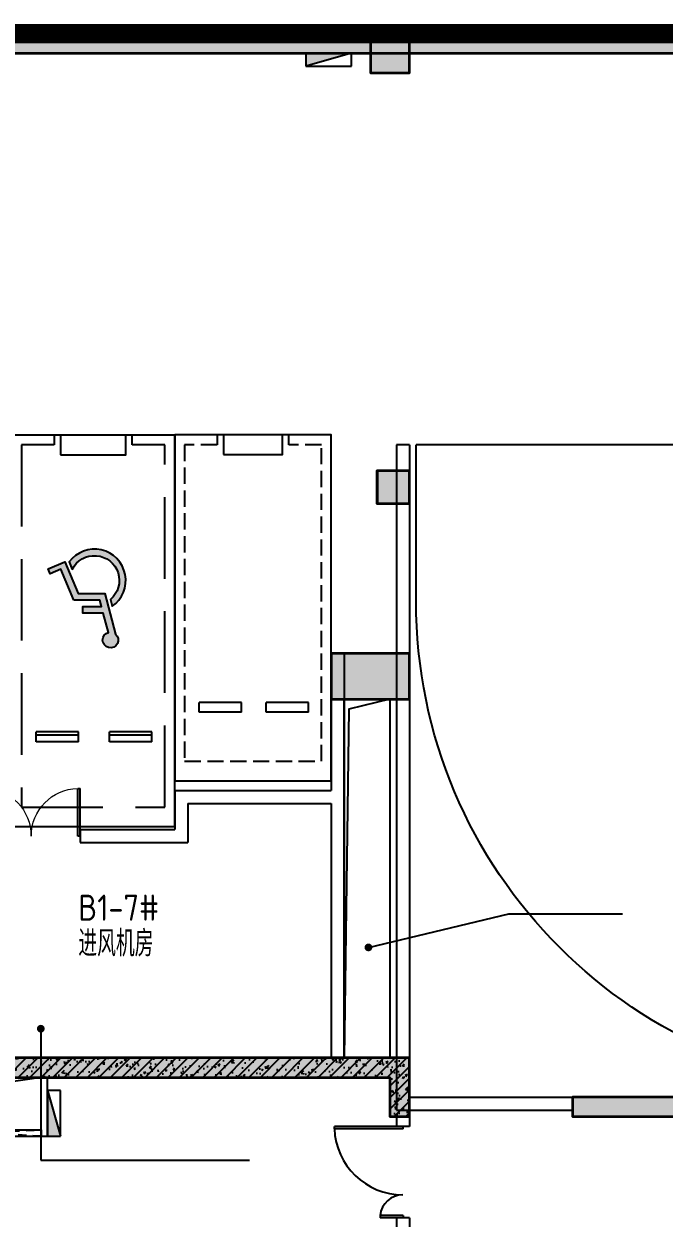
# Model space of a CAD drawing. Extents: x 512858 to 514372, y -232486 to -231710.
# Drawn here: x 512952.86 to 512962.67, y -232084.55 to -232066.25 of the extents above; entities that cross this region are included whole.
import ezdxf

# ---------------------------------------------------------------- set-up
doc = ezdxf.new("R2010")
doc.units = 0
doc.header["$LTSCALE"] = 1000
for name, pattern in [('2#HXT-B1$0$CACHE2', [0.1875, 0.125, -0.0625]), ('DASH', [0.35, 0.25, -0.1]), ('新块$0$__DASH', [0.35, 0.25, -0.1]), ('新块$0$DASH', [0.35, 0.25, -0.1])]:
    doc.linetypes.add(name, pattern=pattern)
doc.layers.get('0').update_dxf_attribs({"color": 252})
for name, color, linetype in [('2#HXT-B1$0$A-FIRE-DOOR', 252, 'Continuous'), ('2#HXT-B1$0$A-HOLE-E', 252, 'Continuous'), ('2#HXT-B1$0$A-HOLE-H', 252, '2#HXT-B1$0$CACHE2'), ('2#HXT-B1$0$A-PATT-COLU', 252, 'Continuous'), ('2#HXT-B1$0$A-STR-CONC-B', 252, 'Continuous'), ('2#HXT-B1$0$A-WALL-S', 252, 'Continuous'), ('_0', 252, 'Continuous'), ('A-ANNO-HATC-PATT', 252, 'Continuous'), ('A-ANNO-NOTE', 252, 'Continuous'), ('A-COLU-CONC', 252, 'Continuous'), ('A-DOOR-FIRE', 252, 'Continuous'), ('A-WALL-BLOK', 252, 'Continuous'), ('AA-STAIR', 252, 'Continuous'), ('AA-WALL', 252, 'Continuous'), ('AD-普通车位', 252, 'Continuous'), ('PUB_HATCH', 252, 'Continuous'), ('WALL', 252, 'Continuous'), ('可见线', 252, 'Continuous'), ('建-房间名称', 252, 'Continuous'), ('新块$0$A-PARK-D', 252, 'Continuous'), ('新块$0$A-PARK-无障碍', 252, 'Continuous'), ('新块$0$AD-普通车位', 252, '新块$0$DASH'), ('风井', 252, 'Continuous')]:
    doc.layers.add(name, color=color, linetype=linetype)
for name, color, linetype, lineweight in [('P-FIRE-FH', 252, 'Continuous', 25), ('S-COLU', 252, 'Continuous', 35), ('s-colu-cons', 252, 'Continuous', 35), ('S-COLU-HATC', 252, 'Continuous', 25), ('S-WALL', 252, 'Continuous', 35), ('S-WALL-HATC', 252, 'Continuous', 25), ('面积-不计容-地下室-1', 4, 'Continuous', 0)]:
    doc.layers.add(name, color=color, linetype=linetype, lineweight=lineweight)
doc.styles.add('邻里中心-雨水$0$STANDARD', font='GBENOR', dxfattribs={"bigfont": 'GBCBIG'})
pattern_1 = [(45, (0, 0), (-88.38834764831844, 88.38834764831844), []), (50, (0, 0), (358.6300913003767, -31.37606749129755), [37.5, -412.5]), (355, (0, 0), (-69.3756668065, 376.0960668500059), [30, -330]), (100.4514, (29.88584, -2.61467), (289.2546908570108, 344.7197710304768), [31.870095, -350.571056]), (46.1842, (0, 100), (533.6205243128222, -82.75950716450905), [56.25, -618.75]), (96.63560000000001, (44.4683725, 93.1033465), (467.3313527743517, 487.0589354502209), [47.805144, -525.8565]), (351.1842, (0, 100), (467.3309725668136, 487.0593004626623), [45, -495]), (21, (50, 75), (298.4535260592309, -201.3094453326694), [37.5, -412.5]), (325.9999999999999, (50, 75), (121.6576659607912, 362.5750225234264), [30, -330]), (71.4514, (74.8711165, 58.224197), (420.111314290745, 161.2652483549762), [31.870095, -350.571056]), (37.5, (0, 0), (6.079927658645312, 166.4469269156558), [0, -326, 0, -335, 0, -331.25]), (7.5, (0, 0), (131.5347687210743, 197.2058559411801), [0, -191, 0, -318.5, 0, -126.25]), (-32.5, (-111.5, 0), (266.9112180862045, -11.27743586718988), [0, -125, 0, -390, 0, -517.5]), (-42.50000000000001, (-161.5, 0), (291.5930846711931, 50.05249116615887), [0, -162.5, 0, -259, 0, -367.5])]

# ---------------------------------------------------------------- blocks, each defined once
blk = doc.blocks.new('新块$0$A$C0EC85F9A')
at = {"layer": '新块$0$A-PARK-D'}
for p, q in [((1024.865119934082, 1200.108159065247), (374.865119934082, 1200.108155250549)), ((374.8651123046875, 1050.108156204224), (374.865119934082, 1200.108155250549)), ((1024.865119934082, 1050.108158111572), (1024.865119934082, 1200.108159065247)), ((2049.865119934082, 1200.108160018921), (1399.865112304688, 1200.108158111572)), ((1399.865127563477, 1050.108156204224), (1399.865112304688, 1200.108158111572)), ((2049.865127563477, 1050.108158111572), (2049.865119934082, 1200.108160018921)), ((1024.865119934082, 1050.108158111572), (374.8651123046875, 1050.108156204224)), ((2049.865127563477, 1050.108158111572), (1399.865127563477, 1050.108156204224))]:
    blk.add_line(p, q, dxfattribs=at)
for points in [[(2400, 9.536743164e-07), (2400.000007629395, 5300), (7.6293945312e-06, 5300), (0, 0)], [(750.0000076293945, 5000.000000953674), (1650.000015258789, 5000.000000953674), (1650, 5299.999997138977), (750, 5299.999999046326)]]:
    blk.add_lwpolyline(points, close=True, dxfattribs=at)
at = {"layer": '新块$0$A-PARK-D', "linetype": '新块$0$__DASH'}
blk.add_lwpolyline([(650, 5300.000000953674), (650.0000076293945, 5150), (150, 5150.000000953674), (150.0000076293945, 300), (2250.000007629395, 300.0000009536743), (2250.000015258789, 5150), (1750.000007629395, 5150), (1750.000007629395, 5300.000000953674)], dxfattribs=at)
blk = doc.blocks.new('新块$0$dfghgfhfghg')
at = {"layer": '新块$0$A-PARK-D', "extrusion": (-1.872561112644678e-08, 1.87406039580014e-20, 0.9999999999999999), "rotation": 8.24447464e-08}
blk.add_blockref('新块$0$A$C0EC85F9A', (-1200.000000011176, -2800.000008820101, -2.2470733351e-05), dxfattribs=at)
blk = doc.blocks.new('A$C040F5B7D')
at = {"layer": '新块$0$AD-普通车位', "extrusion": (2.154672387120172e-06, 6.254128229541402e-07, -0.9999999999974832), "zscale": -1}
blk.add_blockref('新块$0$dfghgfhfghg', (-1200.000486263942, 2799.99967507812, 0.0051262731014366), dxfattribs=at)
blk = doc.blocks.new('CHEWEI')
at = {"layer": 'AD-普通车位', "extrusion": (0, 0, -1), "zscale": -1}
blk.add_blockref('A$C040F5B7D', (-619432.9647465779, 211272.5064542702, -0.0039060921552125), dxfattribs=at)
blk = doc.blocks.new('2#HXT-B1$0$$DorLib2D$00000225')
at = {"color": 0}
for p, q in [((0.4750000000000032, -0.0014478852985498), (0.4750000000000032, 0.7521225008925327)), ((0.4750000000000032, 0.7521225008925327), (0.5000000000000036, 0.7521225008925363)), ((0.5000000000000036, -0.0014478852985498), (0.5000000000000036, 0.7521225008925363)), ((-0.4999999999999982, -3.6e-15), (-0.5, 0.252035990386009)), ((-0.4750000000000014, 0.252035990386009), (-0.5, 0.252035990386009)), ((-0.4749999999999996, -3.6e-15), (-0.4750000000000014, 0.252035990386009)), ((-0.4749999999999996, -3.6e-15), (-0.4999999999999947, -3.6e-15)), ((0.4750000000000032, -0.0014478852985498), (0.4999999999999929, -0.0014478852985498))]:
    blk.add_line(p, q, dxfattribs=at)
for centre, radius, start, end in [((0.5046168020419071, -0.0019208093578129), 0.7546247204382253, 92.24926861260724, 179.7237749158362), ((-0.5007908120542499, 0.0025725639174823), 0.2507930763238999, 359.7898704778746, 84.09743784757413)]:
    blk.add_arc(centre, radius, start, end, dxfattribs=at)
blk = doc.blocks.new('2#HXT-B1')
at = {"layer": '2#HXT-B1$0$A-PATT-COLU'}
h = blk.add_hatch(dxfattribs=at)
h.set_pattern_fill('钢筋混凝土', color=256, scale=50, style=0)
h.set_pattern_definition(pattern_1)
h.paths.add_polyline_path([(-51162.02434097708, -20597.76585794636), (-51162.02434097708, -20897.76585794636), (-50412.02434097673, -20897.76585794636), (-50412.02434097673, -20747.76585794636), (-50412.02434097673, -20597.76585794636)], flags=17)
h = blk.add_hatch(dxfattribs=at)
h.set_pattern_fill('钢筋混凝土', color=256, scale=50, style=0)
h.set_pattern_definition(pattern_1)
h.paths.add_polyline_path([(-50412.02434097673, -20747.76585794636), (-50412.02434097673, -20897.76585794636), (-45162.02434097696, -20897.76585794636), (-45012.02434097696, -20747.76585794636), (-44862.02434097696, -20597.76585794636), (-50412.02434097673, -20597.76585794636)], flags=17)
h = blk.add_hatch(dxfattribs=at)
h.set_pattern_fill('钢筋混凝土', color=256, scale=50, style=0)
h.set_pattern_definition(pattern_1)
h.paths.add_polyline_path([(-45162.02434097696, -21497.76585794642), (-44862.02434097696, -21497.76585794642), (-44862.02434097696, -20597.76585794636), (-45012.02434097696, -20747.76585794636), (-45162.02434097696, -20897.76585794636)], flags=17)
at = {"layer": '2#HXT-B1$0$A-HOLE-E'}
blk.add_lwpolyline([(-50512.02434097626, -20897.7658579463), (-52312.02434097684, -20897.76585794636), (-52312.02434097684, -21697.76582345943), (-50512.02434097626, -21697.76582345949)], close=True, dxfattribs=at)
blk.add_lwpolyline([(-50512.02434097673, -20897.76585794636), (-52092.32231622189, -21126.81500173535), (-52312.02434097684, -21697.76582345943)], dxfattribs=at)
at = {"layer": '2#HXT-B1$0$A-HOLE-H'}
blk.add_lwpolyline([(-52312.02441858139, -21697.76582345949), (-50512.02434097708, -21697.76582345949), (-50512.02434097708, -21797.7658579463), (-52312.02441858139, -21797.7658579463)], close=True, dxfattribs=at)
for points in [[(-52312.02441858139, -21797.7658579463), (-50512.02434097708, -21697.76582345949)], [(-50512.02434097708, -21797.7658579463), (-52312.02441858139, -21697.76602513425)]]:
    blk.add_lwpolyline(points, dxfattribs=at)
at = {"layer": '2#HXT-B1$0$A-STR-CONC-B'}
for p, q in [((-51162.02434097708, -20597.76585794636), (-50412.02434097673, -20597.76585794636)), ((-50412.02434097673, -20597.76585794636), (-44862.02434097696, -20597.76585794636)), ((-44862.02434097696, -21497.76585794642), (-44862.02434097696, -20597.76585794636)), ((-51162.02434097708, -20897.76585794636), (-50412.02434097673, -20897.76585794636)), ((-50412.02434097673, -20897.76585794636), (-45162.02434097696, -20897.76585794636)), ((-45162.02434097696, -21497.76585794642), (-45162.02434097696, -20897.76585794636)), ((-45162.02434097696, -21497.76585794642), (-44862.02434097696, -21497.76585794642))]:
    blk.add_line(p, q, dxfattribs=at)
at = {"layer": '2#HXT-B1$0$A-WALL-S'}
for p, q in [((-50512.02434097673, -21697.76585794625), (-50512.02434097683, -20897.76585794636)), ((-50412.02434097671, -21797.76585794624), (-50412.02434097683, -20897.76585794636)), ((-45062.02434097696, -21497.76585794642), (-45062.02434097696, -21647.76187837828)), ((-44862.02434097696, -21497.76585794642), (-44862.02434097696, -21647.76187837828)), ((-52312.02434097708, -21697.76585794635), (-50512.02434097673, -21697.76585794625)), ((-52412.02434097707, -21797.76585794636), (-50412.02434097671, -21797.76585794624)), ((-45062.02434097696, -23047.76187837828), (-45062.02434097696, -23297.76585794636)), ((-44862.02434097696, -23047.76187837828), (-44862.02434097696, -23297.76585794636))]:
    blk.add_line(p, q, dxfattribs=at)
for points in [[(-44862.02434097696, -21647.76187837828), (-45062.02434097696, -21647.76187837828)], [(-44862.02434097696, -23047.76187837828), (-45062.02434097696, -23047.76187837828)]]:
    blk.add_lwpolyline(points, dxfattribs=at)
at = {"layer": '2#HXT-B1$0$A-FIRE-DOOR', "xscale": -1400, "yscale": -1400, "zscale": 200, "rotation": 270.0000000000007}
blk.add_blockref('2#HXT-B1$0$$DorLib2D$00000225', (-44962.02434097696, -22347.76187837828), dxfattribs=at)
blk = doc.blocks.new('$TwtSys$00000434')
for p, q in [((-0.5, 0.5), (-0.5, -0.5)), ((-0.5, -0.5), (0.5, 0.5)), ((0.5, 0.5), (-0.5, 0.5)), ((0.5, -0.5), (0.5, 0.5)), ((-0.5, -0.5), (0.5, -0.5))]:
    blk.add_line(p, q)
blk.add_solid([(0.5, -0.5), (0.5, 0.5), (-0.5, -0.5)])
blk = doc.blocks.new('A$C3CF8769D')
at = {"layer": 'P-FIRE-FH', "xscale": 700, "yscale": 200, "zscale": 700}
for p, rotation in [((88980.40406854462, -299.9069710743497), 180.0000000000006), ((84768.3370485974, -16449.08023791388), 270)]:
    blk.add_blockref('$TwtSys$00000434', p, dxfattribs=dict(at, rotation=rotation))
blk = doc.blocks.new('A$C59DA770B')
at = {"layer": 'S-COLU-HATC'}
for points in [[(-8700.037398170214, 26850.03451505664), (-9300.037398170214, 26850.03451505664), (-9300.037398170214, 26250.03451505664), (-8700.037398170214, 26250.03451505664)], [(-8699.761381695513, 20150.03451505653), (-9199.761381695513, 20150.03451505653), (-9199.761381695513, 19650.03451505653), (-8699.761381695513, 19650.03451505653)], [(-8700.037398170214, 17350.00198044576), (-9900.037398170214, 17350.00198044576), (-9900.037398170214, 16650.00198044576), (-8700.037398170214, 16650.00198044576)]]:
    blk.add_hatch(color=256, dxfattribs=at).paths.add_polyline_path(points)
at = {"layer": 'S-WALL-HATC'}
for points in [[(-8900.006342045031, 10250.00184877589), (-8700.006342242006, 10250.01072165568), (-8699.985487109516, 11150.03129093687), (-14999.84971071174, 11150.04857044289), (-14999.90827627573, 10850.04360288865), (-9000.003124805633, 10850.03943393612), (-8999.976504963357, 10250.01232735149)], [(-3399.958937613759, 10550.01072165568), (-6199.998167892918, 10550.01072165568), (-6199.998167892918, 10250.01072165568), (-3399.958937613759, 10250.01072165568)]]:
    blk.add_hatch(color=256, dxfattribs=at).paths.add_polyline_path(points)
at = {"layer": 'S-COLU'}
for points in [[(-8700.037398170214, 26850.03451505664), (-9300.037398170214, 26850.03451505664), (-9300.037398170214, 26250.03451505664), (-8700.037398170214, 26250.03451505664)], [(-8700.037398170214, 17350.00198044576), (-9900.037398170214, 17350.00198044576), (-9900.037398170214, 16650.00198044576), (-8700.037398170214, 16650.00198044576)]]:
    blk.add_lwpolyline(points, close=True, dxfattribs=at)
at = {"layer": 'S-COLU', "elevation": 2.3015905e-08}
blk.add_lwpolyline([(-8699.761381695513, 20150.03451505653), (-9199.761381695513, 20150.03451505653), (-9199.761381695513, 19650.03451505653), (-8699.761381695513, 19650.03451505653)], close=True, dxfattribs=at)
at = {"layer": 'S-WALL'}
for points in [[(-8900.006342045031, 10250.00184877589), (-8700.006342242006, 10250.01072165568), (-8699.985487109516, 11150.03129093687), (-14999.84971071174, 11150.04857044289), (-14999.90827627573, 10850.04360288865), (-9000.003124805633, 10850.03943393612), (-8999.976504963357, 10250.01232735149)], [(-3399.958937613759, 10550.01072165568), (-6199.998167892918, 10550.01072165568), (-6199.998167892918, 10250.01072165568), (-3399.958937613759, 10250.01072165568)]]:
    blk.add_lwpolyline(points, close=True, dxfattribs=at)
blk = doc.blocks.new('A$C5B776904')
at = {"layer": 'S-COLU-HATC'}
for points in [[(90318.9900524388, -599.9999947627075), (90318.9900524388, 5.2372924984e-06), (89718.9900524388, 5.2372924984e-06), (89718.9900524388, -599.9999947627075)], [(90318.9900524388, -7199.999994762708), (90318.9900524388, -6699.999994762708), (89818.9900524388, -6699.999994762708), (89818.9900524388, -7199.999994762708)]]:
    blk.add_hatch(color=256, dxfattribs=at).paths.add_polyline_path(points)
at = {"layer": 'S-WALL-HATC'}
h = blk.add_hatch(color=256, dxfattribs=at)
h.paths.add_polyline_path([(74118.61968148407, -57390.53273953614), (74118.61968148407, -59860.5616396204), (106018.6196814887, -59860.56163962354), (106018.6196814855, -57399.99999999814), (111068.6196814873, -57399.99999999814), (111068.6196814869, 0), (0, -7.276e-12), (0, -54446.10901031177), (41809.90582710411, -57390.53273953614)])
h.paths.add_polyline_path([(41820.45637227794, -57090.53273953614), (299.9999999995416, -54166.49321894255), (299.9999999995343, -299.9999999999927), (110768.6196814869, -299.9999999999927), (110768.6196814873, -57099.99999999953), (105718.6196814808, -57100.00000000116), (105718.6196814808, -59560.5616396215), (74418.61968148826, -59560.56163962034), (74418.61968148826, -57090.53273953637)], flags=16)
at = {"layer": 's-colu-cons'}
for points in [[(90318.9900524388, -599.9999947627075), (90318.9900524388, 5.2372924984e-06), (89718.9900524388, 5.2372924984e-06), (89718.9900524388, -599.9999947627075)], [(90318.9900524388, -7199.999994762708), (90318.9900524388, -6699.999994762708), (89818.9900524388, -6699.999994762708), (89818.9900524388, -7199.999994762708)]]:
    blk.add_lwpolyline(points, close=True, dxfattribs=at)
at = {"layer": 'S-WALL'}
blk.add_lwpolyline([(41809.90582710411, -57390.53273953614), (0, -54446.10901031177), (0, 0), (111068.6196814869, 0), (111068.6196814873, -57399.99999999814), (106018.6196814855, -57399.99999999814), (106018.6196814887, -59860.56163962354), (74118.61968148407, -59860.5616396204), (74118.61968148407, -57390.53273953614)], close=True, dxfattribs=at)
blk.add_lwpolyline([(41823.96453197721, -57090.77979841991), (299.9999999995343, -54166.49321894255), (299.9999999995343, -300), (110768.6196814869, -300), (110768.6196814873, -57099.99999999953), (105718.6196814808, -57100.00000000116), (105718.6196814808, -59560.5616396215), (74418.61968148826, -59560.56163962034), (74418.61968148826, -57090.53273953637), (41816.93952388224, -57090.53273953614)], dxfattribs=at)
blk = doc.blocks.new('新块$0$A$C72AA1ED0')
at = {"layer": '新块$0$A-PARK-无障碍', "linetype": '新块$0$__DASH'}
h = blk.add_hatch(dxfattribs=at)
h.set_pattern_fill('ANSI31', color=256, scale=200)
h.set_pattern_definition([(45, (-1549477.20962804, 385842.9695064573), (-224.5064030267288, 224.5064030267288), [])])
h.paths.add_polyline_path([(149.9999998910353, 5849.999999996275), (1049.999999888241, 5849.999999996275), (1049.999999888241, 150.0000000195578), (149.999999997206, 150.000000002794)])
at = {"layer": '新块$0$A-PARK-无障碍', "ltscale": 5}
h = blk.add_hatch(color=256, dxfattribs=at)
h.paths.add_polyline_path([(-881.5798466738779, 1944.101930264849), (-929.5150678555947, 2057.037851340603, -1.230017392717403), (-1513.208101906115, 2518.380097274669), (-1541.125570350559, 2622.57961847214, 1.185847109631066)])
h.paths.add_polyline_path([(-1376.628882057266, 2626.858546150848), (-1090.026341765421, 2626.851593798958), (-1090.023915983038, 2726.851593769155), (-1403.421375511447, 2726.859196106438), (-1483.191549745621, 3024.594428708777, 3.978030587581327), (-1593.673674871912, 3050.554032591172), (-1426.571513161296, 2426.859757591039), (-1021.299441940384, 2426.849926577415), (-815.4327401670162, 1941.825658200309), (-557.688727357192, 2051.224121904466), (-588.9454312722664, 2124.865268421359), (-754.6380109342281, 2054.53768461151), (-955.1084600596223, 2526.848320956808), (-1349.836388603086, 2526.857896193396)])
for p, q in [((-2149.865110218525, 4699.891843292862), (-1499.865110211074, 4699.891843315214)), ((-2149.865110218525, 4699.891843292862), (-2149.865110211074, 4549.891843292862)), ((-2149.8651102148, 4599.891843292862), (-1499.865110211074, 4599.891843307763)), ((-1499.865110211074, 4699.891843315214), (-1499.865110211074, 4549.891843307763)), ((-1024.865110211074, 4699.891843307763), (-1024.865110207349, 4549.891843300313)), ((-1024.865110211074, 4699.891843307763), (-374.8651102147996, 4699.891843315214)), ((-1024.865110207349, 4599.891843315214), (-374.8651102073491, 4599.891843322664)), ((-374.8651102147996, 4699.891843315214), (-374.8651102073491, 4549.891843330115)), ((-2149.865110211074, 4549.891843292862), (-1499.865110211074, 4549.891843307763)), ((-1024.865110207349, 4549.891843300313), (-374.8651102073491, 4549.891843330115))]:
    blk.add_line(p, q, dxfattribs=at)
for points in [[(-2500.000000111759, 5999.999999944121), (-2500, -5.58793545e-08), (0, -3.7252903e-09), (-1.11758709e-07, 5999.999999996275)], [(-1.11758709e-07, 5999.999999996275), (1199.999999888241, 5999.999999996275), (1199.999999888241, 2.23517418e-08), (0, 0)], [(-750.0000000037253, 299.9999999813735), (-1750.000000007451, 299.9999999664724), (-1750, -4.09781933e-08), (-750.0000000037253, -1.11758709e-08)]]:
    blk.add_lwpolyline(points, close=True, dxfattribs=at)
at = {"layer": '新块$0$A-PARK-无障碍', "linetype": '新块$0$__DASH', "ltscale": 5}
blk.add_lwpolyline([(-649.9999999962747, -1.11758709e-08), (-650, 149.9999999888241), (-150.0000000037253, 149.9999999888241), (-150.0000001005828, 5699.999999988824), (-2350.000000108033, 5699.999999959022), (-2350.000000007451, 149.9999999515712), (-1850.000000003725, 149.9999999590218), (-1850, -4.09781933e-08)], dxfattribs=at)
blk.add_lwpolyline([(149.9999998910353, 5849.999999996275), (1049.999999888241, 5849.999999996275), (1049.999999888241, 150.0000000195578), (149.999999997206, 150.000000002794)], close=True, dxfattribs=at)
at = {"layer": '新块$0$A-PARK-无障碍', "ltscale": 5}
for points in [[(-955.108460061485, 2526.848320956342), (-754.6380109351594, 2054.53768461151), (-588.9454312722664, 2124.865268421359), (-557.688727357192, 2051.224121904466), (-815.4327401670162, 1941.825658200309), (-1021.299441940384, 2426.84992657695), (-1426.571513162693, 2426.859757590108), (-1593.673674871912, 3050.554032591172, -3.978030587581327), (-1483.191549745621, 3024.594428708777), (-1403.421375513775, 2726.859196105972), (-1090.023915983969, 2726.851593769621), (-1090.026341765421, 2626.851593798492), (-1376.628882058663, 2626.858546149917), (-1349.836388604483, 2526.857896193396)], [(-929.5150678555947, 2057.037851340603, -1.230017392717403), (-1513.208101906115, 2518.380097274669), (-1541.125570350559, 2622.57961847214, 1.185847109634164), (-881.5798466738779, 1944.101930265315)]]:
    blk.add_lwpolyline(points, format="xyb", close=True, dxfattribs=at)
blk = doc.blocks.new('$DorLib2D$00000002')
for p, q in [((-0.5, -1e-16), (-0.5000000000000007, 0.4875)), ((-0.4750000000000007, 0.4875), (-0.5000000000000007, 0.4875)), ((-0.475, 0), (-0.4750000000000007, 0.4875)), ((0.475, 0), (0.4750000000000007, 0.4875)), ((0.4750000000000007, 0.4875), (0.5000000000000007, 0.4875)), ((0.5, -1e-16), (0.5000000000000007, 0.4875)), ((-0.5, -1e-16), (-0.475, 0)), ((0.5, -1e-16), (0.475, 0))]:
    blk.add_line(p, q)
at = {"lineweight": 13}
for centre, start, end in [((-0.4875, 0), 0, 88.53071641864632), ((0.4875, 0), 91.46928358135371, 180)]:
    blk.add_arc(centre, 0.4875, start, end, dxfattribs=at)
blk = doc.blocks.new('B-BZZ')
at = {"layer": 'A-ANNO-HATC-PATT'}
for points in [[(620224.187380266, -26727.6197629816), (620224.187380266, -27327.6197629816), (620824.187380266, -27327.6197629816), (620824.187380266, -26727.6197629816)], [(620324.1873802692, -33427.61976297811), (620324.187380257, -33927.53810905258), (620824.1873802538, -33927.53810905258), (620824.187380266, -33427.6197629816)]]:
    blk.add_hatch(color=256, dxfattribs=at).paths.add_polyline_path(points, flags=17)
at = {"layer": 'A-COLU-CONC'}
for points in [[(620224.187380266, -27327.6197629816), (620824.187380266, -27327.6197629816), (620824.187380266, -26727.6197629816), (620224.187380266, -26727.6197629816)], [(620324.187380257, -33927.53810905258), (620824.1873802538, -33927.53810905258), (620824.187380266, -33427.6197629816), (620324.1873802692, -33427.61976297811)]]:
    blk.add_lwpolyline(points, close=True, dxfattribs=at)

msp = doc.modelspace()

# ---------------------------------------------------------------- hatches: boundary and pattern name
at = {"layer": 'A-ANNO-NOTE'}
for points in [[(512958.2001173438, -232080.4038470485, 0.9999999999999999), (512958.0801173438, -232080.4038470485, 0.9999999999999999)], [(512953.1772606835, -232081.649803582, 0.9999999999999999), (512953.0572606835, -232081.649803582, 0.9999999999999999)]]:
    msp.add_hatch(color=252, dxfattribs=at).paths.add_polyline_path(points, flags=17)
at = {"layer": 'PUB_HATCH'}
msp.add_hatch(color=252, dxfattribs=at).paths.add_polyline_path([(512868.6019302251, -232066.5485288259), (512868.7519302251, -232066.6985288259), (512979.2205499066, -232066.6985288259), (512979.3705499066, -232066.5485288259), (512979.5205499066, -232066.3985288259), (512868.4519302251, -232066.3985288259)], flags=17)

# ---------------------------------------------------------------- linework, layer by layer
at = {"layer": 'A-ANNO-NOTE', "color": 252}
for p, q in [((512958.1401173438, -232080.4038470485), (512960.2929090735, -232079.8894281995)), ((512960.2929090735, -232079.8894281995), (512962.0339280943, -232079.8894281995)), ((512953.1172606835, -232081.649803582), (512953.1172606835, -232083.6644690146)), ((512953.1172606835, -232083.6644690146), (512956.3148044311, -232083.6644690146))]:
    msp.add_line(p, q, dxfattribs=at)
at = {"layer": 'A-WALL-BLOK', "color": 252}
for p, q in [((512958.7701761477, -232072.6985284781), (512958.5701761477, -232072.6985291633)), ((512958.5701761477, -232072.6985291633), (512958.5702110912, -232082.897742424)), ((512958.7701761477, -232072.6985284781), (512958.770210406, -232082.697742424)), ((512957.770412827, -232075.8983812446), (512957.570412827, -232075.8983821057)), ((512957.570412827, -232075.8983821057), (512957.5704218654, -232077.9975789631)), ((512957.770412827, -232075.8983812446), (512957.770422296, -232078.0975781761)), ((512955.1702445472, -232077.997587517), (512957.5704218654, -232077.9975789631)), ((512955.1702445472, -232077.997587517), (512955.1702466852, -232078.5974882147)), ((512955.37024526, -232078.1975868042), (512957.5704227374, -232078.1975789631)), ((512955.37024526, -232078.1975868042), (512955.370247398, -232078.7974875019)), ((512957.5704227374, -232078.1975789631), (512957.5704399524, -232082.0975715667)), ((512957.770422296, -232078.0975781653), (512957.7704399524, -232082.0975706839)), ((512953.7204054985, -232078.5974911805), (512954.8702269512, -232078.5974892839)), ((512954.8702455368, -232078.5974892839), (512954.8702269512, -232078.5974892839)), ((512954.8702455368, -232078.5974892839), (512955.1702466852, -232078.5974882147)), ((512953.7204058284, -232078.7974911805), (512954.8702272811, -232078.7974892839)), ((512954.8702272811, -232078.7974892839), (512954.8702462495, -232078.7974892839)), ((512954.8702462495, -232078.7974892839), (512955.370247398, -232078.7974875019)), ((512957.7704399524, -232082.0975706839), (512957.5704399524, -232082.0975715667)), ((512958.770210406, -232082.697742424), (512961.2703082929, -232082.697742424)), ((512961.2703082929, -232082.697742424), (512961.2703082929, -232082.897742424)), ((512958.5702110912, -232082.897742424), (512961.2703082929, -232082.897742424))]:
    msp.add_line(p, q, dxfattribs=at)
msp.add_lwpolyline([(512953.7204054985, -232078.5974911805), (512953.7204058284, -232078.7974911805)], dxfattribs=at)
at = {"layer": 'AA-STAIR', "color": 252, "ltscale": 10}
msp.add_lwpolyline([(512979.1205499066, -232075.0984568482, -0.414213562373095), (512971.6205499066, -232082.5984568482), (512966.3709202806, -232082.5984568482, -0.4142135619182331), (512958.8709202806, -232075.0984568598), (512958.8709202769, -232072.6985288244)], format="xyb", dxfattribs=at)
msp.add_lwpolyline([(512963.6709202775, -232072.698528817), (512958.8709202775, -232072.6985288244)], dxfattribs=at)
at = {"layer": 'WALL', "color": 252}
for p, q in [((512868.4519302251, -232066.3985288259), (512979.5205499066, -232066.3985288259)), ((512868.7519302251, -232066.6985288259), (512979.2205499066, -232066.6985288259))]:
    msp.add_line(p, q, dxfattribs=at)
at = {"layer": '可见线', "color": 252, "linetype": 'DASH'}
msp.add_line((512959.8753597711, -232082.6983634491), (512981.2303632126, -232082.6983634491), dxfattribs=at)
at = {"layer": '面积-不计容-地下室-1', "linetype": 'DASH', "ltscale": 0.003, "const_width": 0.3}
msp.add_lwpolyline([(512868.4519302251, -232120.8446378362), (512910.2618360569, -232123.7890615653), (512942.5705499066, -232123.7890615653), (512942.5705499066, -232126.2590904656), (512974.4714084619, -232126.2590904656), (512974.4714084619, -232123.7985288259), (512979.5214084619, -232123.7985288259), (512979.5214084619, -232066.3985288259), (512868.4519302251, -232066.3985288259)], close=True, dxfattribs=at)
at = {"layer": '风井', "color": 252}
msp.add_lwpolyline([(512957.770415838, -232076.5985599533), (512958.4701459401, -232076.5985576021), (512958.4701368906, -232082.0976526715), (512957.7704067885, -232082.0976550228)], close=True, dxfattribs=at)
msp.add_lwpolyline([(512958.4701448469, -232076.5985572427), (512957.840060476, -232076.7509352311), (512957.7704384256, -232082.0976523652)], dxfattribs=at)

# ---------------------------------------------------------------- block references
at = {"color": 252, "xscale": 0.001, "yscale": 0.001, "zscale": 0.001}
msp.add_blockref('CHEWEI', (512338.1374485667, -232289.1218877299), dxfattribs=at)
at = {"layer": '_0', "color": 252, "xscale": 0.001, "yscale": 0.001, "zscale": 0.001}
for name, p in [('A$C5B776904', (512868.4527887804, -232066.3985288259)), ('A$C3CF8769D', (512868.5520006623, -232066.4985288207)), ('A$C59DA770B', (512967.470342912, -232093.2475313009))]:
    msp.add_blockref(name, p, dxfattribs=at)
at = {"layer": 'A-DOOR-FIRE', "color": 252, "xscale": -1.5, "yscale": 1.5, "zscale": 0.2, "rotation": 9.45069966398e-05}
msp.add_blockref('$DorLib2D$00000002', (512952.9704056635, -232078.6974924176), dxfattribs=at)
at = {"layer": 'AA-WALL', "color": 252, "xscale": 0.001, "yscale": 0.001, "zscale": 0.001}
msp.add_blockref('B-BZZ', (512337.9467328973, -232039.6709090577), dxfattribs=at)
at = {"layer": '新块$0$A-PARK-无障碍', "color": 252, "xscale": 0.001, "yscale": 0.001, "zscale": 0.001, "rotation": 179.9999990162096}
msp.add_blockref('新块$0$A$C72AA1ED0', (512952.6704128271, -232072.5520876146, 1.891028833e-07), dxfattribs=at)
at = {"layer": '风井', "color": 252, "xscale": 0.001, "yscale": 0.001, "zscale": 0.001, "rotation": 359.9998428469675}
msp.add_blockref('2#HXT-B1', (513003.6324385227, -232061.4999075704), dxfattribs=at)

# ---------------------------------------------------------------- texts
at = {"layer": '建-房间名称', "color": 252, "style": '邻里中心-雨水$0$STANDARD'}
for s, p in [('B1-7#', (512953.692252692, -232079.9947409311)), ('进风机房', (512953.692252692, -232080.5434838371))]:
    msp.add_text(s, height=0.4, dxfattribs=at).set_placement(p)

doc.saveas('drawing.dxf')
